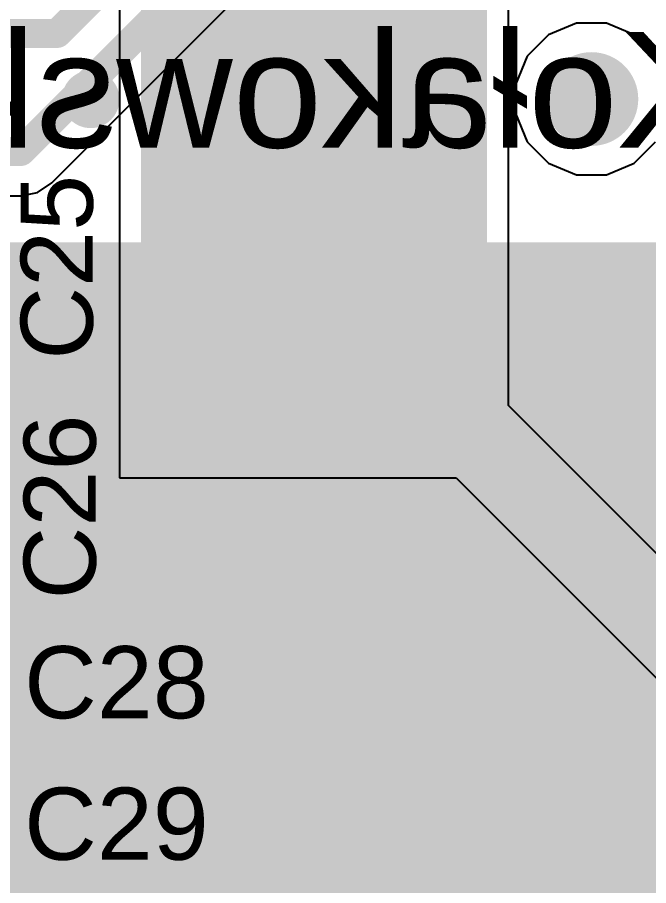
# Model space of a CAD drawing. Header units: inches. Extents: x 0.3 to 52.1, y -1.7 to 36.7.
# Drawn here: x 13.04 to 17.42, y 11.62 to 17.64 of the extents above; entities that cross this region are included whole.
import ezdxf

# ---------------------------------------------------------------- set-up
doc = ezdxf.new("R2010")
doc.units = ezdxf.units.IN
for name, color, linetype in [('Bottom Layer', 5, 'Continuous'), ('Bottom Overlay', 54, 'Continuous'), ('Internal1', 16, 'Continuous'), ('Internal2', 76, 'Continuous'), ('Top Assembly', 216, 'Continuous'), ('Top Component Outline', 6, 'Continuous'), ('Top Layer', 1, 'Continuous'), ('Top Overlay', 2, 'Continuous'), ('Top Paste', 8, 'Continuous'), ('Top Solder', 216, 'Continuous'), ('Via Holes', 16, 'Continuous')]:
    doc.layers.add(name, color=color, linetype=linetype)
doc.styles.add('Arial', font='', dxfattribs={"height": 0.2})
doc.styles.get('Arial').set_extended_font_data('Arial')

# ---------------------------------------------------------------- blocks, each defined once
blk = doc.blocks.new('SRR5828A2R6Y_113')
at = {"layer": 'Top Layer'}
blk.add_hatch(color=1, dxfattribs=at).paths.add_polyline_path([(-2.425, 3.1), (2.425, 3.1), (2.425, 0.8), (-2.425, 0.8)])
at = {"layer": 'Top Paste'}
blk.add_hatch(color=8, dxfattribs=at).paths.add_polyline_path([(-2.425, 3.1), (2.425, 3.1), (2.425, 0.8), (-2.425, 0.8)])
at = {"layer": 'Top Solder'}
blk.add_hatch(color=216, dxfattribs=at).paths.add_polyline_path([(-2.475, 3.15), (2.475, 3.15), (2.475, 0.75), (-2.475, 0.75)])
at = {"layer": 'Top Assembly'}
blk.add_lwpolyline([(-3.9, 4.1, 0.1, 0.1, 0), (-3.9, -4.1, 0.1, 0.1, 0)], format="xyseb", dxfattribs=at)
at = {"layer": 'Top Component Outline'}
for points in [[(-2.9, 2.9, 0.1, 0.1, 0), (2.9, 2.9, 0.1, 0.1, 0)], [(-2.9, 2.9, 0.1, 0.1, 0), (-2.9, -2.9, 0.1, 0.1, 0)]]:
    blk.add_lwpolyline(points, format="xyseb", dxfattribs=at)
blk.add_lwpolyline([(-2.925, 2.9, 0.05, 0.05, 1), (-2.875, 2.9, 0.05, 0.05, 1)], format="xyseb", close=True, dxfattribs=at)
blk.add_lwpolyline([(-2.925, 2.9, 0.05, 0.05, 1), (-2.875, 2.9, 0.05, 0.05, 1)], format="xyseb", close=True, dxfattribs=at)
at = {"layer": 'Top Overlay'}
for points in [[(-0.1, 3.5, 0.2, 0.2, -1), (0.1, 3.5, 0.2, 0.2, 0)], [(0.1, 3.5, 0.2, 0.2, -1), (-0.1, 3.5, 0.2, 0.2, 0)], [(-2.9, 2.9, 0.2, 0.2, 0), (-2.9, -2.9, 0.2, 0.2, 0)]]:
    blk.add_lwpolyline(points, format="xyseb", dxfattribs=at)
for points in [[(-0.15, 3.5, 0.1, 0.1, 1), (-0.05, 3.5, 0.1, 0.1, 1)], [(-0.15, 3.5, 0.1, 0.1, 1), (-0.05, 3.5, 0.1, 0.1, 1)], [(0.05, 3.5, 0.1, 0.1, 1), (0.15, 3.5, 0.1, 0.1, 1)], [(0.05, 3.5, 0.1, 0.1, 1), (0.15, 3.5, 0.1, 0.1, 1)], [(-2.95, 2.9, 0.1, 0.1, 1), (-2.85, 2.9, 0.1, 0.1, 1)]]:
    blk.add_lwpolyline(points, format="xyseb", close=True, dxfattribs=at)

msp = doc.modelspace()

# ---------------------------------------------------------------- hatches: boundary and pattern name
at = {"layer": 'Bottom Layer'}
h = msp.add_hatch(color=5, dxfattribs=at)
edge = h.paths.add_edge_path()
edge.add_arc((17.0243, 17.0765), 0.325, 0, 360)
at = {"layer": 'Bottom Overlay'}
msp.add_hatch(color=54, dxfattribs=at).paths.add_polyline_path([(4.3577, 10.804), (29.1197, 10.804), (29.1197, 16.083), (4.3577, 16.083)])
at = {"layer": 'Internal1'}
h = msp.add_hatch(color=16, dxfattribs=at)
edge = h.paths.add_edge_path()
edge.add_arc((17.0243, 17.0765), 0.325, 0, 360)
at = {"layer": 'Internal2'}
h = msp.add_hatch(color=76, dxfattribs=at)
edge = h.paths.add_edge_path()
edge.add_arc((17.0243, 17.0765), 0.325, 0, 360)
at = {"layer": 'Top Layer'}
h = msp.add_hatch(color=1, dxfattribs=at)
edge = h.paths.add_edge_path()
edge.add_arc((17.0243, 17.0765), 0.325, 0, 360)
at = {"layer": 'Via Holes'}
h = msp.add_hatch(color=7, dxfattribs=at)
edge = h.paths.add_edge_path()
edge.add_arc((17.0243, 17.0765), 0.175, 0, 360)

# ---------------------------------------------------------------- linework, layer by layer
at = {"layer": 'Bottom Layer'}
for p, q in [((13.2812, 16.4962), (17.364, 20.579)), ((13.182, 16.4299), (13.2812, 16.4962)), ((13.0649, 16.4066), (13.182, 16.4299)), ((10.0538, 16.4066), (13.0649, 16.4066)), ((13.0649, 16.4066), (13.0649, 16.4066))]:
    msp.add_line(p, q, dxfattribs=at)
for points in [[(13.3176, 17.5309, 0.2, 0.2, 0), (16.745, 20.9582, 0.2, 0.2, 0)], [(13.0649, 16.7125, 0.2, 0.2, 0), (17.1477, 20.7953, 0.2, 0.2, 0)], [(12.2223, 17.5309, 0.2, 0.2, 0), (13.3176, 17.5309, 0.2, 0.2, 0)], [(9.6268, 16.7125, 0.2, 0.2, 0), (13.0649, 16.7125, 0.2, 0.2, 0)]]:
    msp.add_lwpolyline(points, format="xyseb", dxfattribs=at)
for points in [[(13.2676, 17.5309, 0.1, 0.1, 1), (13.3676, 17.5309, 0.1, 0.1, 1)], [(13.2676, 17.5309, 0.1, 0.1, 1), (13.3676, 17.5309, 0.1, 0.1, 1)], [(13.0149, 16.7125, 0.1, 0.1, 1), (13.1149, 16.7125, 0.1, 0.1, 1)], [(13.0149, 16.7125, 0.1, 0.1, 1), (13.1149, 16.7125, 0.1, 0.1, 1)]]:
    msp.add_lwpolyline(points, format="xyseb", close=True, dxfattribs=at)
at = {"layer": 'Internal2'}
for p, q in [((16.9199, 17.6015), (16.7269, 17.5216)), ((17.1287, 17.6015), (16.9199, 17.6015)), ((17.3217, 17.5216), (17.1287, 17.6015)), ((16.7269, 17.5216), (16.5792, 17.3739)), ((17.4694, 17.3739), (17.3217, 17.5216)), ((16.5792, 17.3739), (16.4993, 17.181)), ((16.4993, 17.181), (16.4993, 16.9721)), ((16.4993, 16.9721), (16.5792, 16.7791)), ((16.5792, 16.7791), (16.7269, 16.6314)), ((17.3217, 16.6314), (17.4694, 16.7791)), ((16.7269, 16.6314), (16.9199, 16.5515)), ((17.1287, 16.5515), (17.3217, 16.6314)), ((16.9199, 16.5515), (17.1287, 16.5515))]:
    msp.add_line(p, q, dxfattribs=at)
at = {"layer": 'Top Layer'}
for p, q in [((13.75, 19.7), (13.75, 14.45)), ((16.45, 14.9515), (16.45, 19.7)), ((18.6229, 12.7785), (16.45, 14.9515)), ((13.75, 14.45), (16.0863, 14.45)), ((16.0863, 14.45), (18.2799, 12.2564))]:
    msp.add_line(p, q, dxfattribs=at)
for points in [[(15.078, 17.097, 0.2, 0.2, 0), (15.078, 23.0113, 0.2, 0.2, 0)], [(15.078, 17.097, 0.2, 0.2, 0), (15.1, 17.075, 0.2, 0.2, 0)], [(15.1, 15.8, 0.2, 0.2, 0), (15.1, 17.075, 0.2, 0.2, 0)], [(15.1, 15.8, 0.2, 0.2, 0), (16.15, 14.75, 0.2, 0.2, 0)], [(16.15, 14.75, 0.2, 0.2, 0), (16.2189, 14.75, 0.2, 0.2, 0)], [(16.2189, 14.75, 0.2, 0.2, 0), (18.4962, 12.4727, 0.2, 0.2, 0)]]:
    msp.add_lwpolyline(points, format="xyseb", dxfattribs=at)
for points in [[(15.028, 17.097, 0.1, 0.1, 1), (15.128, 17.097, 0.1, 0.1, 1)], [(15.028, 17.097, 0.1, 0.1, 1), (15.128, 17.097, 0.1, 0.1, 1)], [(15.05, 17.075, 0.1, 0.1, 1), (15.15, 17.075, 0.1, 0.1, 1)], [(15.05, 17.075, 0.1, 0.1, 1), (15.15, 17.075, 0.1, 0.1, 1)], [(15.05, 15.8, 0.1, 0.1, 1), (15.15, 15.8, 0.1, 0.1, 1)], [(15.05, 15.8, 0.1, 0.1, 1), (15.15, 15.8, 0.1, 0.1, 1)], [(16.1, 14.75, 0.1, 0.1, 1), (16.2, 14.75, 0.1, 0.1, 1)], [(16.1, 14.75, 0.1, 0.1, 1), (16.2, 14.75, 0.1, 0.1, 1)], [(16.1689, 14.75, 0.1, 0.1, 1), (16.2689, 14.75, 0.1, 0.1, 1)], [(16.1689, 14.75, 0.1, 0.1, 1), (16.2689, 14.75, 0.1, 0.1, 1)]]:
    msp.add_lwpolyline(points, format="xyseb", close=True, dxfattribs=at)

# ---------------------------------------------------------------- block references
at = {"rotation": 90}
msp.add_blockref('SRR5828A2R6Y_113', (17.05, 17.075), dxfattribs=at)

# ---------------------------------------------------------------- texts
at = {"layer": 'Bottom Overlay', "style": 'Arial', "text_generation_flag": 2}
msp.add_text('Opiekun: dr inz. Jerzy Kołakowski', height=0.800001, dxfattribs=at).set_placement((29.0689, 16.7401))
at = {"layer": 'Top Overlay', "style": 'Arial'}
for s, p in [('C25', (13.5647, 15.2698)), ('C26', (13.5852, 13.6084))]:
    msp.add_text(s, height=0.5, rotation=90, dxfattribs=at).set_placement(p)
for s, p in [('C28', (13.0881, 12.7845)), ('C29', (13.0881, 11.8041))]:
    msp.add_text(s, height=0.5, dxfattribs=at).set_placement(p)

doc.saveas('drawing.dxf')
